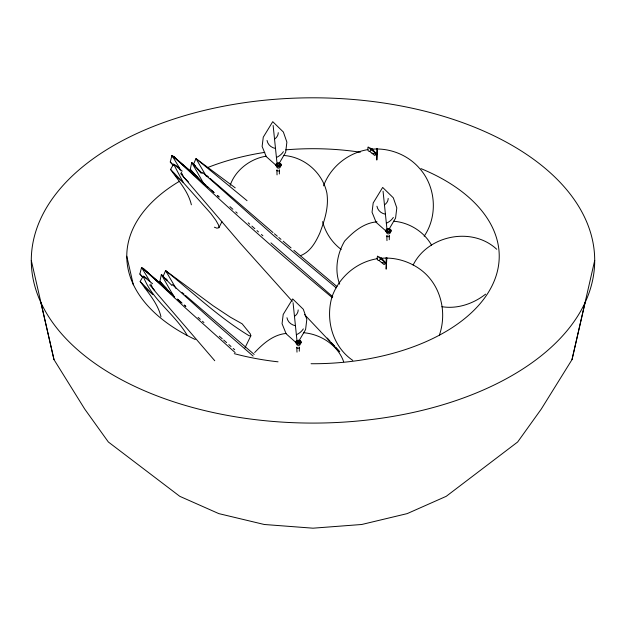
<?xml version="1.0" encoding="UTF-8"?>
<svg xmlns="http://www.w3.org/2000/svg" width="626" height="626" viewBox="0 0 626 626"><rect width="100%" height="100%" fill="white"/><g stroke="black" fill="none" stroke-linecap="round" stroke-linejoin="round"><path stroke-width="0.94" d="M279.337 173.958L279.478 170.264M299.275 351.209L299.416 347.516M389.262 239.719L389.411 236.025M368.143 147.141L367.697 149.504L368.331 150.991L369.7 151.414L374.661 155.436L376.813 154.223L372.188 148.996L368.143 147.141L376.813 154.223L372.032 153.206M377.494 256.245L377.048 258.608L377.689 260.095L379.051 260.526L384.02 264.54L386.164 263.327L381.547 258.108L377.494 256.245L386.164 263.327L381.39 262.317M439.421 335.043C447.269 312.155 440.806 285.12 421.243 270.127C410.046 261.605 395.382 256.989 381.297 258.303M171.391 294.204L159.88 281.395L161.351 274.603L163.566 276.512M203.7 184.326L190.273 169.372L191.736 162.58L193.95 164.489M40.901 302.538L53.992 359.621L84.737 409.091L108.345 441.995L179.795 496.332L218.81 513.617L264.242 524.486L313 528.188L361.758 524.486L407.19 513.617L446.205 496.332L517.655 441.995L541.263 409.091L572.007 359.621L594.7 260.447A281.7 162.635 0 0 0 172.15 119.597A281.7 162.635 0 0 0 172.15 401.297A281.7 162.635 0 0 0 594.7 260.447M572.007 359.621L585.099 302.538M143.127 277.6L139.872 274.024L141.562 267.466L166.735 288.586M172.862 164.865L170.264 162.001L171.947 155.451L197.863 177.189M230.149 185.398C235.29 170.108 250.345 158.691 266.128 156.195M200.969 173.105L193.465 164.364L195.977 158.613L235.227 187.855M166.829 280.753L163.081 276.379L165.593 270.635L213.153 305.785L230.305 317.147L242.16 323.822L250.244 333.799L250.854 335.802L244.946 347.899M323.525 185.852C330.63 166.79 348.095 152.791 368.104 149.559M214.374 227.199L216.94 228.193L218.928 227.692L221.909 221.667M424.17 236.221C438.036 215.892 435.97 186.407 419.334 168.144C407.534 154.567 388.816 147.4 370.983 149.285M191.376 204.812C188.269 191.266 178.269 180.57 170.554 169.419L173.605 164.168L178.199 166.97M160.984 316.834C157.877 303.281 147.885 292.592 140.161 281.434L143.213 276.183L147.047 278.523M278.82 163.973L285.652 152.321L286.88 142.118L283.382 132.047L272.748 121.679L263.264 137.188L262.122 146.445L266.199 156.547L276.653 165.851M298.759 341.225L305.59 329.573L306.818 319.37L303.32 309.291L292.686 298.931L283.202 314.44L282.06 323.697L286.137 333.791L297.287 343.721M388.746 229.734L395.577 218.083L396.806 207.887L393.308 197.808L382.674 187.44L373.198 202.949L372.047 212.206L376.124 222.308L385.89 230.994M413.137 265.048C427.855 235.118 472.231 226.307 496.692 249.25M369.7 151.414L372.188 148.996M379.051 260.526L381.547 258.108M254.649 352.548C263.202 343.541 273.155 334.738 286.066 333.447M485.62 294.134C473.483 303.72 457.371 309.236 441.901 306.693M300.527 255.666C310.386 251.832 315.637 242.262 319.792 233.146C324.659 220.211 328.971 207.112 326.889 193.082C322.664 172.737 304.369 156.829 283.617 155.467M377.462 258.671C356.734 261.934 339.159 276.895 332.077 296.591C325.223 319.51 332.469 346.593 352.743 360.365M377.008 221.823C363.745 222.895 353.361 231.769 344.644 241.057C337.124 253.874 334.362 270.088 339.668 284.165M250.854 335.802L249.148 335.763C218.897 317.46 193.066 292.718 165.593 270.635L176.094 288.539M393.543 221.228C409.068 222.355 424.076 231.675 431.564 245.204M303.555 332.719C320.7 334.096 337.97 345.239 343.674 361.781M336.201 287.85L274.235 236.112L202.581 172.463M247.035 200.672L195.977 158.613L206.486 176.524M154.771 290.456L149.637 284.838M182.236 171.141L173.605 164.168L183.363 182.628L210.892 213.536L215.868 220.297L218.568 225.039L218.928 227.692M152.572 283.742L143.213 276.183C152.055 300.018 174.873 313.9 187.276 335.481M332.375 297.71C277.819 252.419 224.82 205.242 173.512 156.312L174.357 158.057M341.217 249.469C332.148 242.708 325.371 232.582 322.586 221.627M336.999 286.551L293.93 250.337M283.148 241.19L291.051 247.896M254.195 354.433L185.499 295.464M272.975 232.528L210.109 178.433M274.431 233.772L277.349 236.252M278.805 237.497L280.996 239.359M175.28 175.71L183.363 182.628L170.554 169.419M253.115 356.084L209.898 318.423L172.197 284.486M144.888 287.733L152.971 294.65L140.161 281.434M332.742 296.747L270.933 242.865M206.494 175.296L208.661 177.174M181.884 292.326L184.052 294.212M207.816 187.135L171.947 155.451L172.854 157.118M211.298 190.163L214.076 192.589M217.652 195.695L219.084 196.94M177.424 299.158L180.906 302.186M184.404 305.23L185.836 306.474M251.895 226.088L254.821 228.678M257.02 230.611L258.483 231.91M261.418 234.492L262.881 235.783M174.638 296.732L141.562 267.466L149.927 281.332M219.303 336.17L222.238 338.76M223.701 340.051L226.635 342.633M228.826 344.574L231.025 346.507M233.224 348.447L234.687 349.738M235.791 211.846L237.254 213.137M248.232 222.856L249.696 224.155M235.126 352.579L185.171 307.718L143.119 268.327L143.972 270.072M229.945 206.658L232.864 209.248M198.098 317.374L200.289 319.323M202.48 321.271L203.935 322.57M173.512 156.312L201.564 181.36M204.459 183.95L205.915 185.249M207.37 186.548L213.912 192.385M217.543 195.625L218.998 196.924M143.119 268.327L173.347 295.323M177.706 299.212L182.064 303.109M184.247 305.05L185.703 306.349M195.351 165.874L191.736 162.58L204.037 184.091M163.519 276.575L161.351 274.603L174.591 297.765M165.687 278.554L167.134 279.869M193.465 164.364L202.284 173.472M163.081 276.379L171.9 285.487M170.264 162.001L173.59 165.561M139.872 274.024L143.197 277.584M304.541 314.604L339.707 351.796L335.786 347.469M292.342 301.325L240.767 243.764L180.64 173.559M327.288 338.087L329.902 340.974M331.209 342.414L334.48 346.022M190.273 169.372L199.193 179.286M159.88 281.395L168.809 291.301M214.749 360.733L153.307 289.275L150.756 284.04M188.426 181.916L183.692 177.26L181.149 172.017M171.947 155.451L179.826 168.496M179.028 167.658L180.296 170.272M126.773 256.214L133.33 284.799M31.3 260.447L53.992 359.621M383.057 191.235L387.001 229.539M293.07 302.718L297.014 341.021M273.132 125.466L277.075 163.777M386.805 236.025L386.985 240.642M296.81 347.516L296.99 352.133M276.872 170.264L277.052 174.881M279.306 169.889A1.299 0.751 0 0 1 278.179 171.015A1.299 0.751 0 0 1 277.052 169.889M280.143 166.907A1.667 0.962 0 0 1 278.312 168.112A1.667 0.962 0 0 1 277.091 166.672M280.182 165.194A1.901 1.095 0 0 1 279.486 165.6M277.584 165.6A1.901 1.095 0 0 1 276.888 165.194M276.7 164.935A1.901 1.095 0 0 1 278.531 163.55A1.901 1.095 0 0 1 280.37 164.935M283.406 151.656A14.774 12.653 -18 0 1 276.426 157.478M278.249 132.657A8.514 7.293 -18 0 1 274.532 139.105M275.503 148.479A12.489 10.697 -18 0 1 267.02 140.467M420.993 168.621A186.227 107.516 0 0 1 490.095 289.47A186.227 107.516 0 0 1 311.067 363.729M278.054 361.82A186.227 107.516 0 0 1 234.257 353.651M195.265 339.519A186.227 107.516 0 0 1 179.537 181.235M207.746 167.518A186.227 107.516 0 0 1 264.798 152.361M285.777 149.857A186.227 107.516 0 0 1 360.263 152.22M299.032 346.984A1.299 0.751 0 0 1 299.111 347.993A1.299 0.751 0 0 1 297.366 348.126A1.299 0.751 0 0 1 296.99 347.14M299.917 343.924A1.667 0.962 0 0 1 298.469 345.372A1.667 0.962 0 0 1 297.021 343.924M297.131 342.672A1.901 1.095 0 0 1 297.976 340.841A1.901 1.095 0 0 1 300.308 342.179M300.12 342.445A1.901 1.095 0 0 1 299.815 342.672M303.344 328.9A14.774 12.653 -18 0 1 296.364 334.73M298.187 309.909A8.514 7.293 -18 0 1 294.47 316.357M295.441 325.731A12.489 10.697 -18 0 1 286.958 317.718M389.028 235.493A1.299 0.751 0 0 1 389.028 236.558A1.299 0.751 0 0 1 387.181 236.558A1.299 0.751 0 0 1 387.181 235.493M390.076 232.669A1.667 0.962 0 0 1 388.464 233.881A1.667 0.962 0 0 1 386.852 232.669M391.054 230.665A2.692 1.549 0 0 1 388.464 232.622A2.692 1.549 0 0 1 385.866 230.665M386.563 229.969A2.692 1.549 0 0 1 390.366 229.969A1.901 1.095 0 0 0 387.51 228.975A1.901 1.095 0 0 0 387.51 230.877A1.901 1.095 0 0 0 390.366 229.93M387.51 231.362A1.901 1.095 0 0 1 387.009 229.703A1.901 1.095 0 0 1 389.92 229.703A1.901 1.095 0 0 1 389.411 231.362M393.339 217.418A14.774 12.653 -18 0 1 386.352 223.239M388.183 198.419A8.514 7.293 -18 0 1 384.458 204.866M385.428 214.241A12.489 10.697 -18 0 1 376.946 206.228M377.509 148.792L376.813 160.053L376.813 148.385L377.509 148.792M386.86 257.896L386.164 269.157L386.164 257.497L386.86 257.896M277.193 166.649A2.692 1.549 0 0 0 281.223 165.311A2.692 1.549 0 0 0 277.193 163.965A2.692 1.549 0 0 0 277.193 166.649M276.629 165.741A2.692 1.549 0 0 0 281.129 165.053A2.692 1.549 0 0 0 277.834 163.151A2.692 1.549 0 0 0 276.629 165.741M277.193 164.943A1.901 1.095 0 0 0 280.37 164.45A1.901 1.095 0 0 0 278.038 163.104A1.901 1.095 0 0 0 277.193 164.943M297.131 343.901A2.692 1.549 0 0 0 301.161 342.555A2.692 1.549 0 0 0 297.131 341.217A2.692 1.549 0 0 0 297.131 343.901M297.131 343.244A2.692 1.549 0 0 0 301.161 341.898A2.692 1.549 0 0 0 297.131 340.552A2.692 1.549 0 0 0 297.131 343.244M297.522 342.367A1.901 1.095 0 0 0 300.37 341.413A1.901 1.095 0 0 0 297.522 340.466A1.901 1.095 0 0 0 297.522 342.367M387.118 231.753A2.692 1.549 0 0 0 391.148 230.407A2.692 1.549 0 0 0 387.118 229.069A2.692 1.549 0 0 0 387.118 231.753"/></g></svg>
